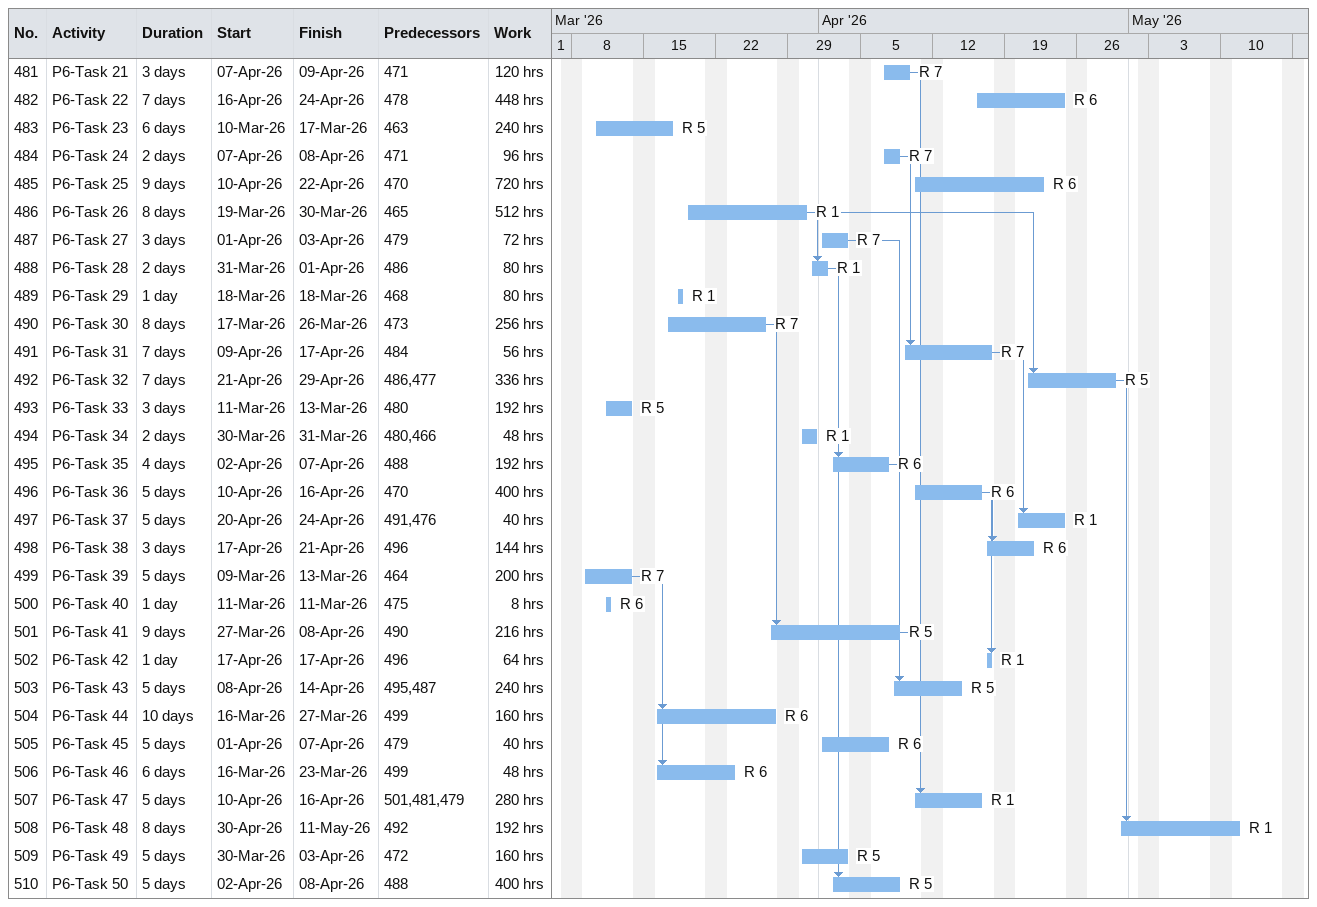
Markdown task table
| ID | Task | Duration | Start | Finish | Predecessors | Resources | Work (h) |
|---|---|---|---|---|---|---|---|
| 481 | P6-Task 21 | 3d | 2026-04-07 | 2026-04-09 | 471 | R 7 | 120 |
| 482 | P6-Task 22 | 7d | 2026-04-16 | 2026-04-24 | 478 | R 6 | 448 |
| 483 | P6-Task 23 | 6d | 2026-03-10 | 2026-03-17 | 463 | R 5 | 240 |
| 484 | P6-Task 24 | 2d | 2026-04-07 | 2026-04-08 | 471 | R 7 | 96 |
| 485 | P6-Task 25 | 9d | 2026-04-10 | 2026-04-22 | 470 | R 6 | 720 |
| 486 | P6-Task 26 | 8d | 2026-03-19 | 2026-03-30 | 465 | R 1 | 512 |
| 487 | P6-Task 27 | 3d | 2026-04-01 | 2026-04-03 | 479 | R 7 | 72 |
| 488 | P6-Task 28 | 2d | 2026-03-31 | 2026-04-01 | 486 | R 1 | 80 |
| 489 | P6-Task 29 | 1d | 2026-03-18 | 2026-03-18 | 468 | R 1 | 80 |
| 490 | P6-Task 30 | 8d | 2026-03-17 | 2026-03-26 | 473 | R 7 | 256 |
| 491 | P6-Task 31 | 7d | 2026-04-09 | 2026-04-17 | 484 | R 7 | 56 |
| 492 | P6-Task 32 | 7d | 2026-04-21 | 2026-04-29 | 486, 477 | R 5 | 336 |
| 493 | P6-Task 33 | 3d | 2026-03-11 | 2026-03-13 | 480 | R 5 | 192 |
| 494 | P6-Task 34 | 2d | 2026-03-30 | 2026-03-31 | 480, 466 | R 1 | 48 |
| 495 | P6-Task 35 | 4d | 2026-04-02 | 2026-04-07 | 488 | R 6 | 192 |
| 496 | P6-Task 36 | 5d | 2026-04-10 | 2026-04-16 | 470 | R 6 | 400 |
| 497 | P6-Task 37 | 5d | 2026-04-20 | 2026-04-24 | 491, 476 | R 1 | 40 |
| 498 | P6-Task 38 | 3d | 2026-04-17 | 2026-04-21 | 496 | R 6 | 144 |
| 499 | P6-Task 39 | 5d | 2026-03-09 | 2026-03-13 | 464 | R 7 | 200 |
| 500 | P6-Task 40 | 1d | 2026-03-11 | 2026-03-11 | 475 | R 6 | 8 |
| 501 | P6-Task 41 | 9d | 2026-03-27 | 2026-04-08 | 490 | R 5 | 216 |
| 502 | P6-Task 42 | 1d | 2026-04-17 | 2026-04-17 | 496 | R 1 | 64 |
| 503 | P6-Task 43 | 5d | 2026-04-08 | 2026-04-14 | 495, 487 | R 5 | 240 |
| 504 | P6-Task 44 | 10d | 2026-03-16 | 2026-03-27 | 499 | R 6 | 160 |
| 505 | P6-Task 45 | 5d | 2026-04-01 | 2026-04-07 | 479 | R 6 | 40 |
| 506 | P6-Task 46 | 6d | 2026-03-16 | 2026-03-23 | 499 | R 6 | 48 |
| 507 | P6-Task 47 | 5d | 2026-04-10 | 2026-04-16 | 501, 481, 479 | R 1 | 280 |
| 508 | P6-Task 48 | 8d | 2026-04-30 | 2026-05-11 | 492 | R 1 | 192 |
| 509 | P6-Task 49 | 5d | 2026-03-30 | 2026-04-03 | 472 | R 5 | 160 |
| 510 | P6-Task 50 | 5d | 2026-04-02 | 2026-04-08 | 488 | R 5 | 400 |
